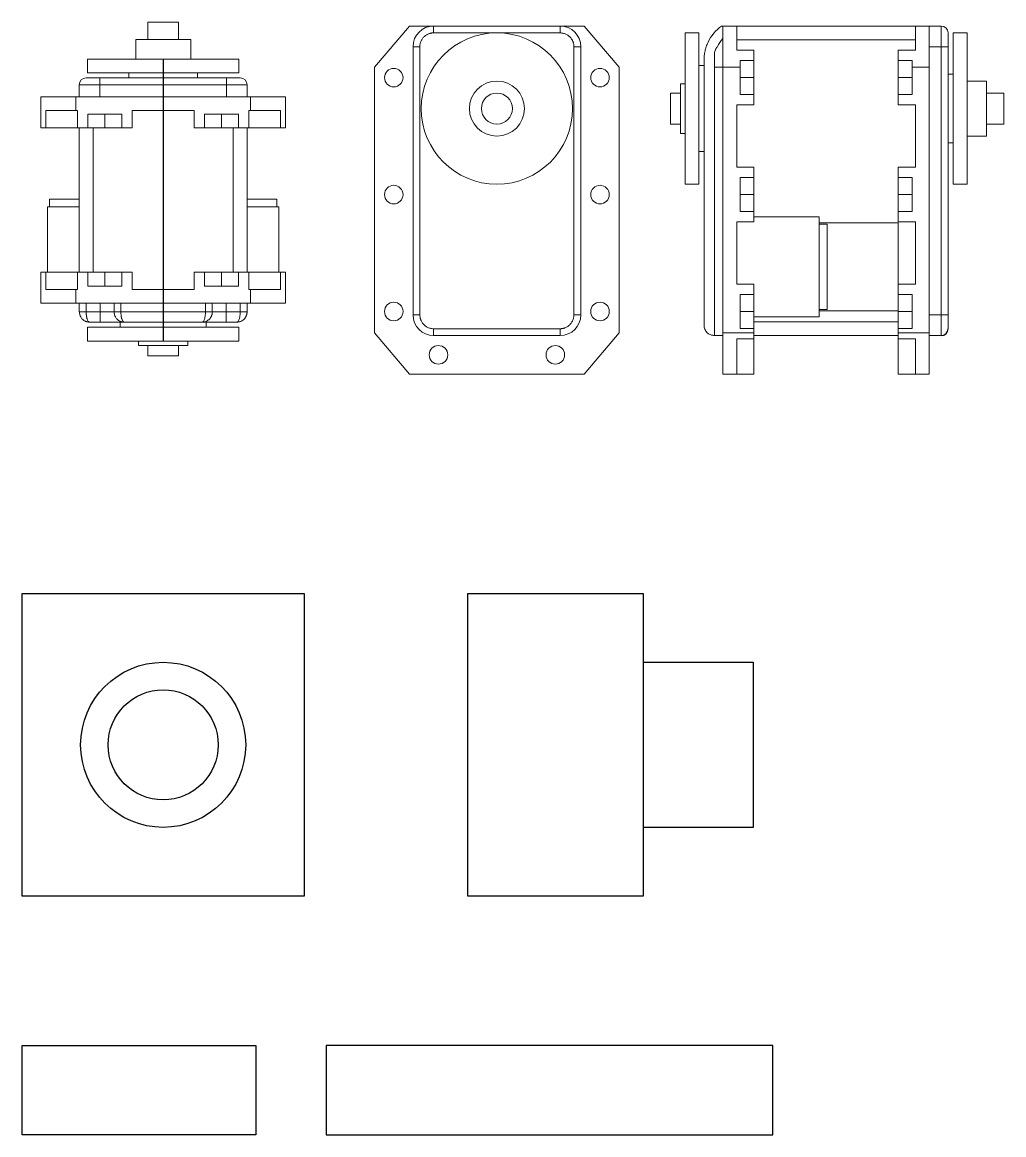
# Model space of a CAD drawing. Header units: millimetres. Extents: x 2045 to 3447, y 1251 to 1767.
# Drawn here: x 2044.5 to 2187.3, y 1604.3 to 1766 of the extents above; entities that cross this region are included whole.
import ezdxf

# ---------------------------------------------------------------- set-up
doc = ezdxf.new("R2010")
doc.units = ezdxf.units.MM
doc.layers.add('Arm', color=7, linetype='Continuous')
doc.layers.add('RX-28', color=7, linetype='Continuous')

msp = doc.modelspace()

# ---------------------------------------------------------------- linework, layer by layer
at = {"color": 1}
for p, q in [((2109.32, 1682.94), (2134.82, 1682.94)), ((2109.32, 1638.94), (2109.32, 1682.94)), ((2134.82, 1682.94), (2134.82, 1638.94)), ((2134.82, 1672.94), (2150.82, 1672.94)), ((2150.82, 1672.94), (2150.82, 1648.94)), ((2150.82, 1648.94), (2134.82, 1648.94)), ((2134.82, 1638.94), (2109.32, 1638.94)), ((2044.5, 1617.25), (2078.5, 1617.25)), ((2044.5, 1604.25), (2044.5, 1617.25)), ((2078.5, 1617.25), (2078.5, 1604.25)), ((2153.69, 1617.25), (2088.69, 1617.25)), ((2088.69, 1617.25), (2088.69, 1604.25)), ((2153.69, 1604.25), (2153.69, 1617.25)), ((2078.5, 1604.25), (2044.5, 1604.25)), ((2088.69, 1604.25), (2153.69, 1604.25))]:
    msp.add_line(p, q, dxfattribs=at)
at = {"layer": 'Arm', "color": 1}
for radius in [12, 8]:
    msp.add_circle((2065, 1660.94), radius, dxfattribs=at)
at = {"layer": 'RX-28', "color": 7, "linetype": 'Continuous', "lineweight": 15}
for p, q in [((2067.25, 1765.98), (2062.75, 1765.98)), ((2100.84, 1765.43), (2095.74, 1759.43)), ((2100.84, 1765.43), (2104.34, 1765.43)), ((2100.84, 1765.43), (2103.34, 1765.43)), ((2122.74, 1765.43), (2104.34, 1765.43)), ((2104.34, 1764.43), (2104.34, 1765.43)), ((2122.74, 1765.43), (2122.74, 1764.43)), ((2122.74, 1765.43), (2126.24, 1765.43)), ((2123.74, 1765.43), (2126.24, 1765.43)), ((2131.34, 1759.43), (2126.24, 1765.43)), ((2148.42, 1765.43), (2146.42, 1765.43)), ((2146.42, 1759.43), (2146.42, 1765.43)), ((2148.42, 1761.91), (2148.42, 1765.43)), ((2174.42, 1765.43), (2148.42, 1765.43)), ((2176.42, 1765.43), (2174.42, 1765.43)), ((2174.42, 1761.91), (2174.42, 1765.43)), ((2176.42, 1759.43), (2176.42, 1765.43)), ((2176.42, 1765.43), (2178.17, 1765.43)), ((2178.17, 1762.43), (2178.17, 1765.43)), ((2069, 1763.48), (2061, 1763.48)), ((2122.74, 1764.43), (2104.34, 1764.43)), ((2140.92, 1764.43), (2140.92, 1742.43)), ((2142.92, 1742.43), (2142.92, 1764.43)), ((2174.42, 1763.43), (2148.42, 1763.43)), ((2179.92, 1742.43), (2179.92, 1764.43)), ((2181.92, 1764.43), (2181.92, 1742.43)), ((2101.34, 1762.43), (2101.34, 1723.43)), ((2102.34, 1762.43), (2101.34, 1762.43)), ((2102.34, 1762.43), (2102.34, 1723.43)), ((2124.74, 1723.43), (2124.74, 1762.43)), ((2124.74, 1762.43), (2125.74, 1762.43)), ((2125.74, 1723.43), (2125.74, 1762.43)), ((2145.17, 1761.29), (2145.17, 1760.43)), ((2150.92, 1761.91), (2148.42, 1761.91)), ((2150.92, 1760.41), (2150.92, 1761.91)), ((2171.92, 1761.91), (2174.42, 1761.91)), ((2171.92, 1760.41), (2171.92, 1761.91)), ((2178.17, 1762.43), (2176.42, 1762.43)), ((2179.17, 1762.43), (2178.17, 1762.43)), ((2178.17, 1723.43), (2178.17, 1762.43)), ((2179.17, 1723.43), (2179.17, 1762.43)), ((2076, 1760.63), (2054, 1760.63)), ((2148.92, 1760.41), (2148.92, 1759.43)), ((2148.92, 1760.41), (2150.92, 1760.41)), ((2150.92, 1758.03), (2150.92, 1760.41)), ((2173.92, 1760.41), (2171.92, 1760.41)), ((2171.92, 1758.03), (2171.92, 1760.41)), ((2173.92, 1760.41), (2173.92, 1759.43)), ((2054, 1758.63), (2076, 1758.63)), ((2095.74, 1759.43), (2095.74, 1720.83)), ((2131.34, 1720.83), (2131.34, 1759.43)), ((2143.67, 1726.93), (2143.67, 1758.93)), ((2145.17, 1726.43), (2145.17, 1759.43)), ((2145.17, 1759.43), (2146.42, 1759.43)), ((2146.42, 1759.43), (2148.92, 1759.43)), ((2146.42, 1720.83), (2146.42, 1759.43)), ((2148.92, 1755.46), (2148.92, 1759.43)), ((2150.92, 1757.83), (2150.92, 1758.03)), ((2171.92, 1758.03), (2171.92, 1757.83)), ((2176.42, 1759.43), (2173.92, 1759.43)), ((2173.92, 1755.46), (2173.92, 1759.43)), ((2176.42, 1720.83), (2176.42, 1759.43)), ((2052.8, 1756.88), (2055.8, 1756.88)), ((2052.8, 1756.88), (2052.8, 1755.13)), ((2055.8, 1757.88), (2055.8, 1756.88)), ((2055.8, 1757.88), (2074.2, 1757.88)), ((2055.8, 1756.88), (2074.2, 1756.88)), ((2055.8, 1756.88), (2055.8, 1755.13)), ((2074.2, 1757.88), (2074.2, 1756.88)), ((2074.2, 1756.88), (2077.2, 1756.88)), ((2074.2, 1756.88), (2074.2, 1755.13)), ((2077.2, 1756.88), (2077.2, 1755.13)), ((2140.27, 1757.03), (2140.27, 1749.83)), ((2150.92, 1757.93), (2148.92, 1757.93)), ((2150.92, 1755.46), (2150.92, 1757.83)), ((2171.92, 1757.93), (2173.92, 1757.93)), ((2171.92, 1755.46), (2171.92, 1757.83)), ((2184.77, 1757.43), (2184.77, 1749.43)), ((2047.2, 1755.13), (2047.2, 1750.63)), ((2047.2, 1755.13), (2052.3, 1755.13)), ((2052.3, 1755.13), (2052.3, 1753.13)), ((2052.3, 1755.13), (2077.7, 1755.13)), ((2077.7, 1755.13), (2077.7, 1753.13)), ((2077.7, 1755.13), (2082.8, 1755.13)), ((2082.8, 1755.13), (2082.8, 1750.63)), ((2138.77, 1755.68), (2138.77, 1751.18)), ((2150.92, 1755.46), (2148.92, 1755.46)), ((2150.92, 1753.96), (2150.92, 1755.46)), ((2171.92, 1755.46), (2173.92, 1755.46)), ((2171.92, 1753.96), (2171.92, 1755.46)), ((2187.27, 1755.68), (2187.27, 1751.18)), ((2047.2, 1750.63), (2047.2, 1753.13)), ((2047.2, 1750.63), (2047.2, 1753.13)), ((2047.95, 1753.13), (2052.3, 1753.13)), ((2047.95, 1750.63), (2047.95, 1753.13)), ((2052.3, 1753.13), (2052.53, 1753.13)), ((2052.53, 1753.13), (2052.53, 1750.63)), ((2060.48, 1753.13), (2069.53, 1753.13)), ((2060.48, 1750.63), (2060.48, 1753.13)), ((2069.53, 1753.13), (2069.53, 1750.63)), ((2077.48, 1753.13), (2077.7, 1753.13)), ((2077.48, 1750.63), (2077.48, 1753.13)), ((2077.7, 1753.13), (2082.06, 1753.13)), ((2082.06, 1753.13), (2082.06, 1750.63)), ((2082.8, 1753.13), (2082.8, 1750.63)), ((2082.8, 1753.13), (2082.8, 1750.63)), ((2148.42, 1744.91), (2148.42, 1753.96)), ((2148.42, 1753.96), (2150.92, 1753.96)), ((2174.42, 1753.96), (2171.92, 1753.96)), ((2174.42, 1744.91), (2174.42, 1753.96)), ((2047.2, 1750.63), (2047.2, 1752.63)), ((2047.2, 1750.63), (2047.2, 1752.63)), ((2054.03, 1752.63), (2058.98, 1752.63)), ((2054.03, 1750.63), (2054.03, 1752.63)), ((2056.5, 1750.63), (2056.5, 1752.63)), ((2058.98, 1752.63), (2058.98, 1750.63)), ((2071.03, 1752.63), (2075.98, 1752.63)), ((2071.03, 1750.63), (2071.03, 1752.63)), ((2073.5, 1750.63), (2073.5, 1752.63)), ((2075.98, 1752.63), (2075.98, 1750.63)), ((2082.8, 1752.63), (2082.8, 1750.63)), ((2082.8, 1752.63), (2082.8, 1750.63)), ((2047.2, 1750.63), (2047.95, 1750.63)), ((2047.95, 1750.63), (2052.53, 1750.63)), ((2052.53, 1750.63), (2054.03, 1750.63)), ((2052.8, 1750.63), (2052.8, 1729.63)), ((2056.4, 1750.63), (2054.03, 1750.63)), ((2054.8, 1750.63), (2054.8, 1729.63)), ((2056.6, 1750.63), (2056.4, 1750.63)), ((2058.98, 1750.63), (2056.6, 1750.63)), ((2058.98, 1750.63), (2060.48, 1750.63)), ((2069.53, 1750.63), (2071.03, 1750.63)), ((2073.4, 1750.63), (2071.03, 1750.63)), ((2073.6, 1750.63), (2073.4, 1750.63)), ((2075.98, 1750.63), (2073.6, 1750.63)), ((2075.2, 1729.63), (2075.2, 1750.63)), ((2075.98, 1750.63), (2077.48, 1750.63)), ((2077.2, 1729.63), (2077.2, 1750.63)), ((2077.48, 1750.63), (2082.06, 1750.63)), ((2082.06, 1750.63), (2082.8, 1750.63)), ((2150.92, 1744.91), (2148.42, 1744.91)), ((2150.92, 1743.41), (2150.92, 1744.91)), ((2171.92, 1744.91), (2174.42, 1744.91)), ((2171.92, 1743.41), (2171.92, 1744.91)), ((2148.92, 1738.46), (2148.92, 1743.41)), ((2148.92, 1743.41), (2150.92, 1743.41)), ((2150.92, 1741.03), (2150.92, 1743.41)), ((2173.92, 1743.41), (2171.92, 1743.41)), ((2171.92, 1741.03), (2171.92, 1743.41)), ((2173.92, 1738.46), (2173.92, 1743.41)), ((2052.8, 1740.28), (2048.45, 1740.28)), ((2048.45, 1740.28), (2048.45, 1739.13)), ((2081.55, 1740.28), (2077.2, 1740.28)), ((2081.55, 1740.28), (2081.55, 1739.13)), ((2150.92, 1740.93), (2148.92, 1740.93)), ((2150.92, 1740.83), (2150.92, 1741.03)), ((2150.92, 1738.46), (2150.92, 1740.83)), ((2171.92, 1741.03), (2171.92, 1740.83)), ((2171.92, 1740.93), (2173.92, 1740.93)), ((2171.92, 1738.46), (2171.92, 1740.83)), ((2052.8, 1739.13), (2048.2, 1739.13)), ((2048.2, 1729.63), (2048.2, 1739.13)), ((2081.8, 1739.13), (2077.2, 1739.13)), ((2081.8, 1739.13), (2081.8, 1729.63)), ((2148.42, 1727.91), (2148.42, 1736.96)), ((2148.42, 1736.96), (2150.92, 1736.96)), ((2150.92, 1738.46), (2148.92, 1738.46)), ((2150.92, 1736.96), (2150.92, 1738.46)), ((2160.42, 1737.68), (2150.92, 1737.68)), ((2160.42, 1737.68), (2160.42, 1723.18)), ((2171.92, 1738.46), (2173.92, 1738.46)), ((2171.92, 1736.96), (2171.92, 1738.46)), ((2174.42, 1736.96), (2171.92, 1736.96)), ((2174.42, 1727.91), (2174.42, 1736.96)), ((2171.92, 1736.83), (2160.42, 1736.83)), ((2161.57, 1736.64), (2160.42, 1736.64)), ((2161.57, 1736.64), (2161.57, 1724.22)), ((2171.92, 1727.91), (2171.92, 1736.83)), ((2047.2, 1725.13), (2047.2, 1729.63)), ((2047.2, 1729.63), (2047.95, 1729.63)), ((2047.2, 1729.63), (2047.2, 1727.63)), ((2047.2, 1729.63), (2047.2, 1727.13)), ((2047.2, 1729.63), (2047.2, 1727.63)), ((2047.2, 1729.63), (2047.2, 1727.13)), ((2047.95, 1729.63), (2047.95, 1727.13)), ((2047.95, 1729.63), (2052.53, 1729.63)), ((2052.53, 1727.13), (2052.53, 1729.63)), ((2052.53, 1729.63), (2054.03, 1729.63)), ((2054.03, 1729.63), (2054.03, 1727.63)), ((2056.4, 1729.63), (2054.03, 1729.63)), ((2056.4, 1729.63), (2056.6, 1729.63)), ((2056.5, 1729.63), (2056.5, 1727.63)), ((2058.98, 1729.63), (2056.6, 1729.63)), ((2058.98, 1727.63), (2058.98, 1729.63)), ((2058.98, 1729.63), (2060.48, 1729.63)), ((2060.48, 1729.63), (2060.48, 1727.13)), ((2069.53, 1727.13), (2069.53, 1729.63)), ((2069.53, 1729.63), (2071.03, 1729.63)), ((2071.03, 1729.63), (2071.03, 1727.63)), ((2073.4, 1729.63), (2071.03, 1729.63)), ((2073.4, 1729.63), (2073.6, 1729.63)), ((2073.5, 1729.63), (2073.5, 1727.63)), ((2075.98, 1729.63), (2073.6, 1729.63)), ((2075.98, 1727.63), (2075.98, 1729.63)), ((2075.98, 1729.63), (2077.48, 1729.63)), ((2077.48, 1729.63), (2077.48, 1727.13)), ((2077.48, 1729.63), (2082.06, 1729.63)), ((2082.06, 1727.13), (2082.06, 1729.63)), ((2082.06, 1729.63), (2082.8, 1729.63)), ((2082.8, 1725.13), (2082.8, 1729.63)), ((2082.8, 1727.63), (2082.8, 1729.63)), ((2082.8, 1727.13), (2082.8, 1729.63)), ((2082.8, 1727.63), (2082.8, 1729.63)), ((2082.8, 1727.13), (2082.8, 1729.63)), ((2054.03, 1727.63), (2058.98, 1727.63)), ((2071.03, 1727.63), (2075.98, 1727.63)), ((2150.92, 1727.91), (2148.42, 1727.91)), ((2150.92, 1726.41), (2150.92, 1727.91)), ((2171.92, 1727.91), (2174.42, 1727.91)), ((2171.92, 1726.41), (2171.92, 1727.91)), ((2047.95, 1727.13), (2052.3, 1727.13)), ((2052.3, 1725.13), (2052.3, 1727.13)), ((2052.3, 1727.13), (2052.53, 1727.13)), ((2060.48, 1727.13), (2069.53, 1727.13)), ((2077.48, 1727.13), (2077.7, 1727.13)), ((2077.7, 1725.13), (2077.7, 1727.13)), ((2077.7, 1727.13), (2082.06, 1727.13)), ((2148.92, 1721.46), (2148.92, 1726.41)), ((2148.92, 1726.41), (2150.92, 1726.41)), ((2150.92, 1723.18), (2150.92, 1726.41)), ((2173.92, 1726.41), (2171.92, 1726.41)), ((2171.92, 1724.03), (2171.92, 1726.41)), ((2173.92, 1721.46), (2173.92, 1726.41)), ((2047.2, 1725.13), (2052.3, 1725.13)), ((2052.3, 1725.13), (2077.7, 1725.13)), ((2052.8, 1723.88), (2052.8, 1725.13)), ((2053.8, 1723.88), (2053.8, 1725.13)), ((2055.85, 1725.13), (2055.85, 1723.88)), ((2057.85, 1725.13), (2057.85, 1723.88)), ((2058.85, 1723.88), (2058.85, 1725.13)), ((2071.15, 1723.88), (2071.15, 1725.13)), ((2072.15, 1723.88), (2072.15, 1725.13)), ((2074.15, 1725.13), (2074.15, 1723.88)), ((2076.2, 1725.13), (2076.2, 1723.88)), ((2077.2, 1723.88), (2077.2, 1725.13)), ((2077.7, 1725.13), (2082.8, 1725.13)), ((2145.17, 1725.43), (2145.17, 1723.43)), ((2161.57, 1724.22), (2160.42, 1724.22)), ((2160.42, 1724.03), (2171.92, 1724.03)), ((2171.92, 1724.03), (2171.92, 1723.83)), ((2055.85, 1723.88), (2053.8, 1723.88)), ((2057.85, 1723.88), (2055.85, 1723.88)), ((2055.85, 1723.88), (2055.85, 1722.38)), ((2058.85, 1723.88), (2071.15, 1723.88)), ((2074.15, 1723.88), (2072.15, 1723.88)), ((2074.15, 1723.88), (2074.15, 1722.38)), ((2076.2, 1723.88), (2074.15, 1723.88)), ((2102.34, 1723.43), (2101.34, 1723.43)), ((2124.74, 1723.43), (2125.74, 1723.43)), ((2143.67, 1721.93), (2143.67, 1723.43)), ((2145.17, 1723.43), (2145.17, 1721.43)), ((2148.92, 1723.93), (2150.92, 1723.93)), ((2160.42, 1723.18), (2150.92, 1723.18)), ((2150.92, 1723.18), (2150.92, 1721.46)), ((2150.92, 1722.43), (2171.92, 1722.43)), ((2171.92, 1723.93), (2173.92, 1723.93)), ((2171.92, 1723.83), (2171.92, 1721.46)), ((2178.17, 1723.43), (2176.42, 1723.43)), ((2178.17, 1720.43), (2178.17, 1723.43)), ((2179.17, 1723.43), (2178.17, 1723.43)), ((2076, 1721.63), (2054, 1721.63)), ((2054.3, 1722.38), (2055.85, 1722.38)), ((2059.35, 1722.38), (2070.65, 1722.38)), ((2074.15, 1722.38), (2075.7, 1722.38)), ((2095.74, 1720.83), (2100.84, 1714.83)), ((2104.34, 1721.43), (2122.74, 1721.43)), ((2104.34, 1721.43), (2104.34, 1720.43)), ((2122.74, 1721.43), (2122.74, 1720.43)), ((2126.24, 1714.83), (2131.34, 1720.83)), ((2146.42, 1720.83), (2150.92, 1720.83)), ((2146.42, 1714.83), (2146.42, 1720.83)), ((2150.92, 1721.46), (2148.92, 1721.46)), ((2150.92, 1720.83), (2150.92, 1721.46)), ((2150.92, 1719.96), (2150.92, 1720.83)), ((2171.92, 1720.83), (2171.92, 1721.46)), ((2171.92, 1721.46), (2173.92, 1721.46)), ((2176.42, 1720.83), (2171.92, 1720.83)), ((2171.92, 1719.96), (2171.92, 1720.83)), ((2176.42, 1714.83), (2176.42, 1720.83)), ((2054, 1719.63), (2076, 1719.63)), ((2104.34, 1720.43), (2122.74, 1720.43)), ((2145.17, 1720.43), (2146.42, 1720.43)), ((2148.42, 1714.83), (2148.42, 1719.96)), ((2148.42, 1719.96), (2150.92, 1719.96)), ((2150.92, 1720.43), (2171.92, 1720.43)), ((2150.92, 1714.83), (2150.92, 1719.96)), ((2174.42, 1719.96), (2171.92, 1719.96)), ((2171.92, 1714.83), (2171.92, 1719.96)), ((2174.42, 1714.83), (2174.42, 1719.96)), ((2178.17, 1720.43), (2176.42, 1720.43)), ((2061.4, 1718.98), (2068.6, 1718.98)), ((2062.75, 1717.48), (2067.25, 1717.48)), ((2100.84, 1714.83), (2126.24, 1714.83)), ((2146.42, 1714.83), (2148.42, 1714.83)), ((2150.92, 1714.83), (2148.42, 1714.83)), ((2150.92, 1714.83), (2148.42, 1714.83)), ((2150.92, 1714.83), (2148.92, 1714.83)), ((2150.92, 1714.83), (2148.92, 1714.83)), ((2171.92, 1714.83), (2174.42, 1714.83)), ((2171.92, 1714.83), (2173.92, 1714.83)), ((2171.92, 1714.83), (2174.42, 1714.83)), ((2171.92, 1714.83), (2173.92, 1714.83)), ((2176.42, 1714.83), (2174.42, 1714.83))]:
    msp.add_line(p, q, dxfattribs=at)
at = {"layer": 'RX-28', "color": 1}
for p, q in [((2065, 1760.63), (2065, 1719.63)), ((2044.5, 1682.94), (2085.5, 1682.94)), ((2044.5, 1638.94), (2044.5, 1682.94)), ((2085.5, 1682.94), (2085.5, 1638.94)), ((2085.5, 1638.94), (2044.5, 1638.94))]:
    msp.add_line(p, q, dxfattribs=at)
at = {"layer": 'RX-28', "color": 7, "linetype": 'Continuous', "lineweight": 15}
for centre, radius in [((2113.54, 1753.43), 11), ((2098.54, 1757.93), 1.35), ((2128.54, 1757.93), 1.35), ((2113.54, 1753.43), 4), ((2113.54, 1753.43), 2.25), ((2098.54, 1740.93), 1.35), ((2128.54, 1740.93), 1.35), ((2098.54, 1723.93), 1.35), ((2128.54, 1723.93), 1.35), ((2105.04, 1717.63), 1.35), ((2122.04, 1717.63), 1.35)]:
    msp.add_circle(centre, radius, dxfattribs=at)
for centre, radius, start, end in [((2104.34, 1762.43), 3, 90, 180), ((2122.74, 1762.43), 3, 0, 90), ((2149.84, 1760.43), 6.18, 125.9568, 154.6829), ((2178.17, 1764.43), 1, 360, 90), ((2053.8, 1756.88), 1, 90, 180), ((2076.2, 1756.88), 1, 0, 90), ((2104.34, 1723.43), 3, 180, 270), ((2122.74, 1723.43), 3, 270, 0)]:
    msp.add_arc(centre, radius, start, end, dxfattribs=at)
at = {"layer": 'RX-28', "color": 7, "linetype": 'Continuous'}
msp.add_arc((2178.17, 1721.43), 1, 270, 0, dxfattribs=at)
at = {"layer": 'RX-28', "color": 7, "linetype": 'Continuous', "lineweight": 15}
for points, degree in [([(2062.75, 1765.98), (2062.75, 1763.48)], 1), ([(2067.25, 1763.48), (2067.25, 1765.98)], 1), ([(2146.22, 1765.43), (2146.22, 1765.43), (2146.29, 1765.43), (2146.42, 1765.43)], 3), ([(2061, 1763.48), (2061, 1760.63)], 1), ([(2069, 1760.63), (2069, 1763.48)], 1), ([(2142.92, 1764.43), (2140.92, 1764.43)], 1), ([(2146.42, 1763.61), (2146.09, 1763.26), (2145.82, 1762.86), (2145.61, 1762.43)], 3), ([(2179.92, 1764.43), (2181.92, 1764.43)], 1), ([(2054, 1760.63), (2054, 1758.63)], 1), ([(2076, 1758.63), (2076, 1760.63)], 1), ([(2143.67, 1759.68), (2142.92, 1759.68)], 1), ([(2143.67, 1758.93), (2143.67, 1758.93), (2143.67, 1759.49), (2143.67, 1760.43)], 3), ([(2060, 1758.63), (2060, 1757.88)], 1), ([(2070, 1757.88), (2070, 1758.63)], 1), ([(2179.17, 1758.43), (2179.92, 1758.43)], 1), ([(2140.92, 1757.03), (2140.27, 1757.03)], 1), ([(2181.92, 1757.43), (2184.77, 1757.43)], 1), ([(2140.27, 1755.68), (2138.77, 1755.68)], 1), ([(2184.77, 1755.68), (2187.27, 1755.68)], 1), ([(2138.77, 1751.18), (2140.27, 1751.18)], 1), ([(2187.27, 1751.18), (2184.77, 1751.18)], 1), ([(2140.27, 1749.83), (2140.92, 1749.83)], 1), ([(2179.92, 1748.43), (2179.17, 1748.43)], 1), ([(2184.77, 1749.43), (2181.92, 1749.43)], 1), ([(2142.92, 1747.18), (2143.67, 1747.18)], 1), ([(2140.92, 1742.43), (2142.92, 1742.43)], 1), ([(2181.92, 1742.43), (2179.92, 1742.43)], 1), ([(2145.17, 1725.47), (2145.17, 1725.43)], 1), ([(2052.84, 1723.88), (2052.8, 1723.88)], 1), ([(2053.41, 1722.68), (2053.32, 1722.76)], 1), ([(2057.89, 1723.88), (2057.85, 1723.88)], 1), ([(2058.46, 1722.68), (2058.37, 1722.76)], 1), ([(2054, 1721.63), (2054, 1719.63)], 1), ([(2058.75, 1722.38), (2058.75, 1721.63)], 1), ([(2071.25, 1721.63), (2071.25, 1722.38)], 1), ([(2076, 1719.63), (2076, 1721.63)], 1), ([(2143.96, 1721.04), (2144.04, 1720.95)], 1), ([(2061.4, 1719.63), (2061.4, 1718.98)], 1), ([(2068.6, 1718.98), (2068.6, 1719.63)], 1), ([(2145.17, 1720.47), (2145.17, 1720.43)], 1), ([(2062.75, 1718.98), (2062.75, 1717.48)], 1), ([(2067.25, 1717.48), (2067.25, 1718.98)], 1)]:
    msp.add_open_spline(points, degree=degree, dxfattribs=at)
for points, knots in [([(2104.34, 1764.43), (2104.3, 1764.43), (2104.21, 1764.43), (2104.09, 1764.42), (2103.97, 1764.4), (2103.84, 1764.37), (2103.72, 1764.33), (2103.52, 1764.26), (2103.23, 1764.11), (2102.92, 1763.85), (2102.66, 1763.54), (2102.49, 1763.22), (2102.4, 1762.93), (2102.35, 1762.68), (2102.34, 1762.51), (2102.34, 1762.43)], [0, 0, 0, 0, 0.040322, 0.080317, 0.120142, 0.159958, 0.199924, 0.240197, 0.370042, 0.500057, 0.629902, 0.759917, 0.840045, 0.919646, 1, 1, 1, 1]), ([(2124.74, 1762.43), (2124.74, 1762.47), (2124.74, 1762.56), (2124.73, 1762.68), (2124.71, 1762.81), (2124.68, 1762.93), (2124.64, 1763.05), (2124.57, 1763.26), (2124.43, 1763.54), (2124.16, 1763.85), (2123.85, 1764.11), (2123.53, 1764.28), (2123.24, 1764.37), (2122.99, 1764.42), (2122.83, 1764.43), (2122.74, 1764.43)], [0, 0, 0, 0, 0.0403222, 0.0803171, 0.1201425, 0.159958, 0.1999236, 0.2401972, 0.3700419, 0.5000573, 0.629902, 0.7599174, 0.8400454, 0.9196463, 1, 1, 1, 1]), ([(2143.67, 1760.43), (2143.67, 1760.49), (2143.67, 1760.61), (2143.68, 1760.79), (2143.69, 1760.98), (2143.71, 1761.17), (2143.74, 1761.37), (2143.77, 1761.56), (2143.82, 1761.81), (2143.89, 1762.09), (2143.99, 1762.42), (2144.11, 1762.75), (2144.21, 1762.96), (2144.26, 1763.07)], [0, 0, 0, 0, 0.070877, 0.142078, 0.213718, 0.285906, 0.358753, 0.432364, 0.506842, 0.626428, 0.748243, 0.872652, 1, 1, 1, 1]), ([(2179.17, 1762.43), (2179.17, 1762.47), (2179.17, 1762.56), (2179.17, 1762.68), (2179.17, 1762.81), (2179.17, 1762.93), (2179.17, 1763.05), (2179.17, 1763.26), (2179.17, 1763.54), (2179.17, 1763.85), (2179.17, 1764.11), (2179.17, 1764.28), (2179.17, 1764.37), (2179.17, 1764.42), (2179.17, 1764.43), (2179.17, 1764.43)], [0, 0, 0, 0, 0.0403222, 0.0803171, 0.1201425, 0.159958, 0.1999236, 0.2401972, 0.3700419, 0.5000573, 0.629902, 0.7599174, 0.8400454, 0.9196463, 1, 1, 1, 1]), ([(2145.61, 1762.43), (2145.46, 1762.25), (2145.35, 1762.05), (2145.2, 1761.66), (2145.17, 1761.47), (2145.17, 1761.29)], [0, 0, 0, 0, 0.5, 0.5, 1, 1, 1, 1]), ([(2145.17, 1760.43), (2145.17, 1760.43), (2145.17, 1760.41), (2145.17, 1760.31), (2145.17, 1760.24), (2145.17, 1760.04), (2145.17, 1759.92), (2145.17, 1759.68), (2145.17, 1759.55), (2145.17, 1759.43)], [0, 0, 0, 0, 0.25, 0.25, 0.5, 0.5, 0.75, 0.75, 1, 1, 1, 1]), ([(2053.8, 1757.88), (2053.8, 1757.88), (2053.8, 1757.88), (2053.82, 1757.88), (2053.84, 1757.88), (2053.86, 1757.88), (2053.9, 1757.88), (2053.97, 1757.88), (2054.12, 1757.88), (2054.38, 1757.88), (2054.7, 1757.88), (2055.01, 1757.88), (2055.3, 1757.88), (2055.55, 1757.88), (2055.72, 1757.88), (2055.8, 1757.88)], [0, 0, 0, 0, 0.040322, 0.080317, 0.120142, 0.159958, 0.199924, 0.240197, 0.370042, 0.500057, 0.629902, 0.759917, 0.840045, 0.919646, 1, 1, 1, 1]), ([(2074.2, 1757.88), (2074.24, 1757.88), (2074.33, 1757.88), (2074.45, 1757.88), (2074.58, 1757.88), (2074.7, 1757.88), (2074.82, 1757.88), (2075.03, 1757.88), (2075.31, 1757.88), (2075.63, 1757.88), (2075.89, 1757.88), (2076.05, 1757.88), (2076.14, 1757.88), (2076.19, 1757.88), (2076.2, 1757.88), (2076.2, 1757.88)], [0, 0, 0, 0, 0.040322, 0.080317, 0.120142, 0.159958, 0.199924, 0.240197, 0.370042, 0.500057, 0.629902, 0.759917, 0.840045, 0.919646, 1, 1, 1, 1]), ([(2143.67, 1723.43), (2143.67, 1724.36), (2143.67, 1725.25), (2143.67, 1726.56), (2143.67, 1726.93), (2143.67, 1726.93)], [0, 0, 0, 0, 0.5, 0.5, 1, 1, 1, 1]), ([(2145.17, 1726.43), (2145.17, 1726.3), (2145.17, 1726.04), (2145.17, 1725.71), (2145.17, 1725.5), (2145.17, 1725.48), (2145.17, 1725.47)], [0, 0, 0, 0, 0.282584, 0.565169, 0.847753, 1, 1, 1, 1]), ([(2052.82, 1723.9), (2052.82, 1723.82), (2052.83, 1723.67), (2052.89, 1723.42), (2053.01, 1723.11), (2053.16, 1722.88), (2053.31, 1722.76), (2053.34, 1722.74)], [0, 0, 0, 0, 0.167783, 0.320425, 0.575766, 0.912777, 1, 1, 1, 1]), ([(2053.8, 1723.88), (2053.67, 1723.88), (2053.41, 1723.88), (2053.08, 1723.88), (2052.87, 1723.88), (2052.85, 1723.88), (2052.84, 1723.88)], [0, 0, 0, 0, 0.282584, 0.565169, 0.847753, 1, 1, 1, 1]), ([(2053.34, 1722.74), (2053.35, 1722.73), (2053.42, 1722.66), (2053.59, 1722.56), (2053.87, 1722.44), (2054.09, 1722.42), (2054.22, 1722.41)], [0, 0, 0, 0, 0.050132, 0.295518, 0.618719, 1, 1, 1, 1]), ([(2054.3, 1722.38), (2054.21, 1722.39), (2054.01, 1722.4), (2053.77, 1722.46), (2053.65, 1722.54), (2053.62, 1722.56)], [0, 0, 0, 0, 0.397137, 0.840695, 1, 1, 1, 1]), ([(2053.8, 1723.88), (2053.8, 1723.84), (2053.8, 1723.76), (2053.81, 1723.63), (2053.82, 1723.51), (2053.83, 1723.39), (2053.84, 1723.27), (2053.86, 1723.15), (2053.89, 1723.04), (2053.91, 1722.93), (2053.95, 1722.8), (2054.02, 1722.64), (2054.1, 1722.5), (2054.17, 1722.43), (2054.24, 1722.39), (2054.28, 1722.38), (2054.3, 1722.38)], [0, 0, 0, 0, 0.050561, 0.101794, 0.153738, 0.20643, 0.259907, 0.314202, 0.369349, 0.425378, 0.48232, 0.603901, 0.738534, 0.832163, 0.919315, 1, 1, 1, 1]), ([(2057.87, 1723.9), (2057.87, 1723.82), (2057.88, 1723.67), (2057.94, 1723.42), (2058.06, 1723.11), (2058.21, 1722.88), (2058.36, 1722.76), (2058.39, 1722.74)], [0, 0, 0, 0, 0.167783, 0.320425, 0.575766, 0.912778, 1, 1, 1, 1]), ([(2058.85, 1723.88), (2058.72, 1723.88), (2058.46, 1723.88), (2058.13, 1723.88), (2057.92, 1723.88), (2057.9, 1723.88), (2057.89, 1723.88)], [0, 0, 0, 0, 0.2825844, 0.5651689, 0.8477533, 1, 1, 1, 1]), ([(2058.39, 1722.74), (2058.4, 1722.73), (2058.47, 1722.66), (2058.64, 1722.56), (2058.92, 1722.44), (2059.14, 1722.42), (2059.27, 1722.41)], [0, 0, 0, 0, 0.050132, 0.295518, 0.618719, 1, 1, 1, 1]), ([(2059.35, 1722.38), (2059.26, 1722.39), (2059.06, 1722.4), (2058.82, 1722.46), (2058.7, 1722.54), (2058.67, 1722.56)], [0, 0, 0, 0, 0.397117, 0.840695, 1, 1, 1, 1]), ([(2058.85, 1723.88), (2058.85, 1723.84), (2058.85, 1723.76), (2058.86, 1723.63), (2058.87, 1723.51), (2058.88, 1723.39), (2058.89, 1723.27), (2058.91, 1723.15), (2058.94, 1723.04), (2058.96, 1722.93), (2059, 1722.8), (2059.07, 1722.64), (2059.15, 1722.5), (2059.22, 1722.43), (2059.29, 1722.39), (2059.33, 1722.38), (2059.35, 1722.38)], [0, 0, 0, 0, 0.050561, 0.101794, 0.153738, 0.20643, 0.259907, 0.314203, 0.369349, 0.425378, 0.48232, 0.603902, 0.738534, 0.832158, 0.91931, 1, 1, 1, 1]), ([(2070.65, 1722.38), (2070.66, 1722.38), (2070.69, 1722.38), (2070.73, 1722.4), (2070.77, 1722.42), (2070.81, 1722.45), (2070.87, 1722.52), (2070.94, 1722.64), (2071.01, 1722.82), (2071.06, 1723.02), (2071.1, 1723.22), (2071.13, 1723.44), (2071.15, 1723.66), (2071.15, 1723.81), (2071.15, 1723.88)], [0, 0, 0, 0, 0.047699, 0.097712, 0.150042, 0.204691, 0.261662, 0.396298, 0.517954, 0.620365, 0.719584, 0.815793, 0.909192, 1, 1, 1, 1]), ([(2072.15, 1723.88), (2072.15, 1723.84), (2072.15, 1723.76), (2072.13, 1723.63), (2072.11, 1723.51), (2072.07, 1723.39), (2072.02, 1723.27), (2071.97, 1723.15), (2071.9, 1723.04), (2071.82, 1722.93), (2071.7, 1722.8), (2071.51, 1722.64), (2071.24, 1722.49), (2070.95, 1722.4), (2070.75, 1722.38), (2070.65, 1722.38), (2070.65, 1722.38)], [0, 0, 0, 0, 0.050572, 0.101816, 0.153772, 0.206476, 0.259965, 0.314272, 0.369431, 0.425473, 0.482427, 0.60395, 0.738491, 0.876234, 0.999561, 1, 1, 1, 1]), ([(2072.15, 1723.88), (2072.15, 1723.88), (2072.13, 1723.88), (2072.03, 1723.88), (2071.96, 1723.88), (2071.76, 1723.88), (2071.64, 1723.88), (2071.4, 1723.88), (2071.27, 1723.88), (2071.15, 1723.88)], [0, 0, 0, 0, 0.25, 0.25, 0.5, 0.5, 0.75, 0.75, 1, 1, 1, 1]), ([(2075.7, 1722.38), (2075.71, 1722.38), (2075.74, 1722.38), (2075.78, 1722.4), (2075.82, 1722.42), (2075.86, 1722.45), (2075.92, 1722.52), (2075.99, 1722.64), (2076.06, 1722.82), (2076.11, 1723.02), (2076.15, 1723.22), (2076.18, 1723.44), (2076.2, 1723.66), (2076.2, 1723.81), (2076.2, 1723.88)], [0, 0, 0, 0, 0.047695, 0.097706, 0.150036, 0.204687, 0.261662, 0.396298, 0.517954, 0.620365, 0.719584, 0.815793, 0.909192, 1, 1, 1, 1]), ([(2077.2, 1723.88), (2077.2, 1723.84), (2077.2, 1723.76), (2077.18, 1723.63), (2077.16, 1723.51), (2077.12, 1723.39), (2077.07, 1723.27), (2077.02, 1723.15), (2076.95, 1723.04), (2076.87, 1722.93), (2076.75, 1722.8), (2076.56, 1722.64), (2076.29, 1722.49), (2076, 1722.4), (2075.8, 1722.38), (2075.7, 1722.38), (2075.7, 1722.38)], [0, 0, 0, 0, 0.050572, 0.101816, 0.153772, 0.206476, 0.259965, 0.314272, 0.369431, 0.425473, 0.482427, 0.60395, 0.738492, 0.876228, 0.999561, 1, 1, 1, 1]), ([(2077.2, 1723.88), (2077.2, 1723.88), (2077.18, 1723.88), (2077.08, 1723.88), (2077.01, 1723.88), (2076.81, 1723.88), (2076.69, 1723.88), (2076.45, 1723.88), (2076.32, 1723.88), (2076.2, 1723.88)], [0, 0, 0, 0, 0.25, 0.25, 0.5, 0.5, 0.75, 0.75, 1, 1, 1, 1]), ([(2102.34, 1723.43), (2102.34, 1723.39), (2102.34, 1723.3), (2102.36, 1723.18), (2102.37, 1723.06), (2102.4, 1722.93), (2102.44, 1722.81), (2102.51, 1722.61), (2102.66, 1722.32), (2102.92, 1722.01), (2103.23, 1721.75), (2103.55, 1721.58), (2103.84, 1721.49), (2104.09, 1721.44), (2104.26, 1721.43), (2104.34, 1721.43)], [0, 0, 0, 0, 0.040322, 0.080317, 0.120142, 0.159958, 0.199924, 0.240197, 0.370042, 0.500057, 0.629902, 0.759917, 0.840045, 0.919646, 1, 1, 1, 1]), ([(2122.74, 1721.43), (2122.78, 1721.43), (2122.87, 1721.43), (2122.99, 1721.45), (2123.12, 1721.46), (2123.24, 1721.49), (2123.36, 1721.53), (2123.57, 1721.6), (2123.85, 1721.75), (2124.16, 1722.01), (2124.42, 1722.32), (2124.59, 1722.64), (2124.68, 1722.93), (2124.73, 1723.18), (2124.74, 1723.35), (2124.74, 1723.43)], [0, 0, 0, 0, 0.040322, 0.080317, 0.120142, 0.159958, 0.199924, 0.240197, 0.370042, 0.500057, 0.629902, 0.759917, 0.840045, 0.919646, 1, 1, 1, 1]), ([(2179.17, 1721.43), (2179.17, 1721.43), (2179.17, 1721.43), (2179.17, 1721.45), (2179.17, 1721.46), (2179.17, 1721.49), (2179.17, 1721.53), (2179.17, 1721.6), (2179.17, 1721.75), (2179.17, 1722.01), (2179.17, 1722.32), (2179.17, 1722.64), (2179.17, 1722.93), (2179.17, 1723.18), (2179.17, 1723.35), (2179.17, 1723.43)], [0, 0, 0, 0, 0.040322, 0.080317, 0.120142, 0.159958, 0.199924, 0.240197, 0.370042, 0.500057, 0.629902, 0.759917, 0.840045, 0.919646, 1, 1, 1, 1]), ([(2055.85, 1722.38), (2056.78, 1722.38), (2057.67, 1722.38), (2058.98, 1722.38), (2059.35, 1722.38), (2059.35, 1722.38)], [0, 0, 0, 0, 0.5, 0.5, 1, 1, 1, 1]), ([(2070.65, 1722.38), (2070.65, 1722.38), (2071.02, 1722.38), (2072.33, 1722.38), (2073.22, 1722.38), (2074.15, 1722.38)], [0, 0, 0, 0, 0.5, 0.5, 1, 1, 1, 1]), ([(2143.67, 1721.93), (2143.67, 1721.84), (2143.68, 1721.64), (2143.75, 1721.4), (2143.82, 1721.28), (2143.84, 1721.25)], [0, 0, 0, 0, 0.397137, 0.840695, 1, 1, 1, 1]), ([(2144.02, 1720.97), (2144.01, 1720.98), (2143.95, 1721.04), (2143.84, 1721.22), (2143.72, 1721.5), (2143.7, 1721.72), (2143.69, 1721.85)], [0, 0, 0, 0, 0.050132, 0.295518, 0.618719, 1, 1, 1, 1]), ([(2145.18, 1720.45), (2145.11, 1720.45), (2144.96, 1720.46), (2144.7, 1720.52), (2144.39, 1720.64), (2144.17, 1720.79), (2144.05, 1720.94), (2144.02, 1720.97)], [0, 0, 0, 0, 0.167783, 0.320425, 0.575766, 0.912777, 1, 1, 1, 1]), ([(2145.17, 1721.43), (2145.17, 1721.3), (2145.17, 1721.04), (2145.17, 1720.71), (2145.17, 1720.5), (2145.17, 1720.48), (2145.17, 1720.47)], [0, 0, 0, 0, 0.282584, 0.565169, 0.847753, 1, 1, 1, 1])]:
    msp.add_open_spline(points, degree=3, knots=knots, dxfattribs=at)

doc.saveas('drawing.dxf')
